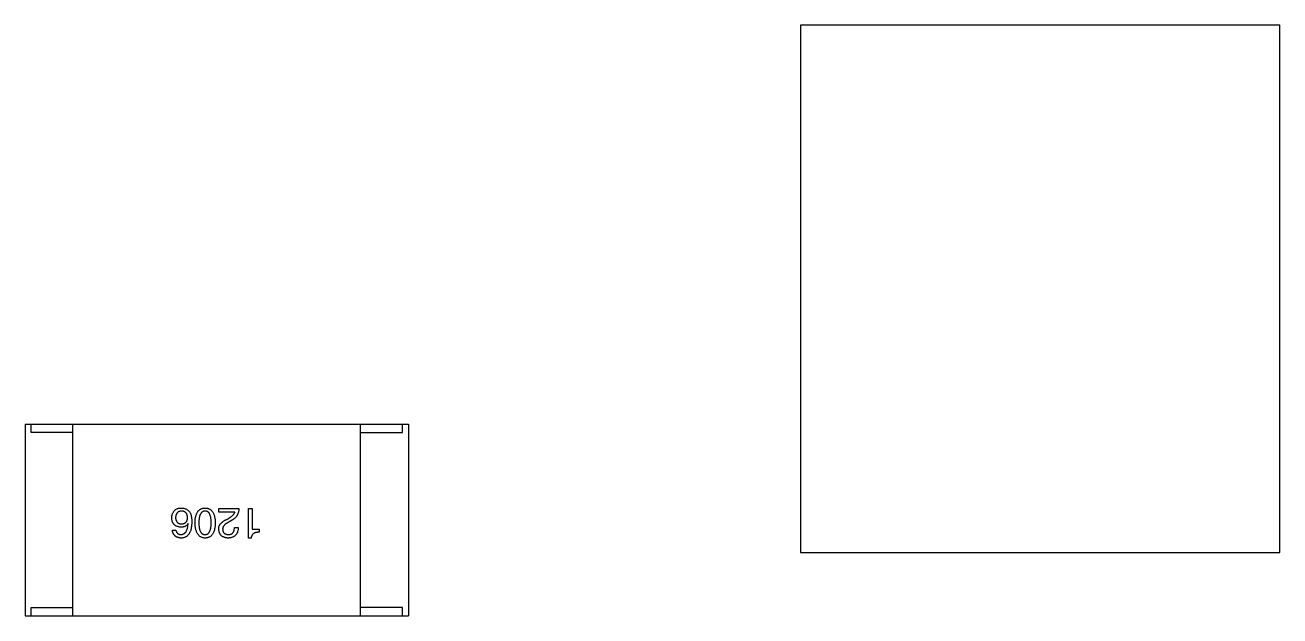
# Model space of a CAD drawing. Header units: inches. Extents: x -36 to 490, y -51 to 98.
# Drawn here: x 348.39 to 358.87, y 23.75 to 28.67 of the extents above; entities that cross this region are included whole.
import ezdxf

# ---------------------------------------------------------------- set-up
doc = ezdxf.new("R2010")
doc.units = ezdxf.units.IN
doc.header["$LTSCALE"] = 1.21
doc.header["$MEASUREMENT"] = 0
doc.layers.get('0').update_dxf_attribs({"linetype": 'CONTINUOUS'})

msp = doc.modelspace()

# ---------------------------------------------------------------- linework, layer by layer
at = {"color": 7, "linetype": 'Continuous'}
for p, q in [((354.866, 28.674), (354.866, 24.274)), ((358.868, 28.674), (354.866, 28.674)), ((358.868, 24.274), (358.868, 28.674)), ((348.391, 25.346), (348.391, 23.746)), ((348.391, 25.346), (351.591, 25.346)), ((348.441, 25.276), (348.441, 25.346)), ((348.791, 25.276), (348.441, 25.276)), ((348.791, 23.746), (348.791, 25.346)), ((351.191, 23.746), (351.191, 25.346)), ((351.191, 25.276), (351.541, 25.276)), ((351.541, 25.276), (351.541, 25.346)), ((351.591, 25.346), (351.591, 23.746)), ((350.008, 24.612), (350.008, 24.641)), ((350.008, 24.641), (350.176, 24.641)), ((350.256, 24.395), (350.256, 24.641)), ((350.256, 24.641), (350.287, 24.641)), ((350.287, 24.641), (350.287, 24.468)), ((349.752, 24.514), (349.75, 24.515)), ((350.142, 24.612), (350.008, 24.612)), ((350.075, 24.551), (350.101, 24.566)), ((350.119, 24.544), (350.086, 24.525)), ((349.621, 24.461), (349.651, 24.461)), ((350.139, 24.484), (350.17, 24.484)), ((350.287, 24.468), (350.346, 24.468)), ((350.346, 24.468), (350.346, 24.443)), ((350.279, 24.395), (350.256, 24.395)), ((354.866, 24.274), (358.868, 24.274)), ((348.441, 23.746), (348.441, 23.816)), ((348.441, 23.816), (348.791, 23.816)), ((351.541, 23.816), (351.191, 23.816)), ((351.541, 23.746), (351.541, 23.816)), ((348.391, 23.746), (351.591, 23.746))]:
    msp.add_line(p, q, dxfattribs=at)
for points, knots in [([(349.615, 24.563), (349.615, 24.566), (349.615, 24.572), (349.617, 24.58), (349.619, 24.588), (349.621, 24.596), (349.625, 24.604), (349.629, 24.611), (349.634, 24.618), (349.638, 24.622), (349.64, 24.625)], [0, 0, 0, 0, 0.12904, 0.253809, 0.377066, 0.499122, 0.621469, 0.744665, 0.870607, 1, 1, 1, 1]), ([(349.64, 24.625), (349.641, 24.626), (349.645, 24.63), (349.65, 24.634), (349.657, 24.638), (349.664, 24.641), (349.672, 24.643), (349.681, 24.645), (349.691, 24.645), (349.698, 24.645), (349.701, 24.645)], [0, 0, 0, 0, 0.105033, 0.21147, 0.321511, 0.438526, 0.563605, 0.698055, 0.843218, 1, 1, 1, 1]), ([(349.696, 24.621), (349.694, 24.62), (349.69, 24.62), (349.685, 24.619), (349.68, 24.618), (349.676, 24.616), (349.672, 24.614), (349.668, 24.611), (349.664, 24.609), (349.661, 24.605), (349.658, 24.601), (349.656, 24.597), (349.654, 24.593), (349.652, 24.588), (349.65, 24.583), (349.649, 24.577), (349.648, 24.571), (349.648, 24.567), (349.648, 24.565)], [0, 0, 0, 0, 0.066682, 0.130303, 0.190802, 0.248749, 0.30534, 0.361219, 0.415721, 0.471765, 0.528279, 0.586428, 0.64659, 0.710143, 0.776461, 0.846692, 0.921137, 1, 1, 1, 1]), ([(349.748, 24.566), (349.748, 24.568), (349.747, 24.572), (349.746, 24.578), (349.745, 24.584), (349.744, 24.589), (349.742, 24.594), (349.739, 24.599), (349.737, 24.603), (349.733, 24.606), (349.73, 24.61), (349.726, 24.612), (349.722, 24.615), (349.717, 24.617), (349.713, 24.618), (349.707, 24.619), (349.702, 24.62), (349.698, 24.62), (349.696, 24.621)], [0, 0, 0, 0, 0.076467, 0.148148, 0.216496, 0.280559, 0.342274, 0.401168, 0.458322, 0.514073, 0.569257, 0.62465, 0.68124, 0.739113, 0.799947, 0.862804, 0.929597, 1, 1, 1, 1]), ([(349.701, 24.645), (349.705, 24.645), (349.711, 24.645), (349.721, 24.643), (349.73, 24.64), (349.739, 24.636), (349.746, 24.632), (349.753, 24.626), (349.76, 24.62), (349.764, 24.615), (349.766, 24.612)], [0, 0, 0, 0, 0.137449, 0.267856, 0.393219, 0.514735, 0.63397, 0.753734, 0.874967, 1, 1, 1, 1]), ([(349.81, 24.522), (349.81, 24.527), (349.81, 24.537), (349.811, 24.55), (349.813, 24.563), (349.816, 24.575), (349.819, 24.586), (349.823, 24.596), (349.827, 24.605), (349.832, 24.614), (349.837, 24.621), (349.844, 24.627), (349.851, 24.633), (349.858, 24.637), (349.866, 24.641), (349.875, 24.643), (349.884, 24.645), (349.891, 24.645), (349.894, 24.645)], [0, 0, 0, 0, 0.08769, 0.170218, 0.24749, 0.319818, 0.387758, 0.451391, 0.511445, 0.568185, 0.622681, 0.67526, 0.726746, 0.778428, 0.830764, 0.884397, 0.940866, 1, 1, 1, 1]), ([(349.894, 24.621), (349.892, 24.62), (349.888, 24.62), (349.882, 24.619), (349.877, 24.617), (349.871, 24.614), (349.867, 24.61), (349.862, 24.606), (349.859, 24.601), (349.855, 24.595), (349.852, 24.589), (349.849, 24.581), (349.847, 24.573), (349.845, 24.564), (349.844, 24.555), (349.843, 24.545), (349.842, 24.534), (349.842, 24.526), (349.842, 24.522)], [0, 0, 0, 0, 0.050879, 0.099377, 0.146973, 0.193618, 0.240619, 0.289461, 0.34047, 0.395283, 0.453059, 0.515633, 0.582666, 0.655287, 0.732971, 0.815933, 0.905166, 1, 1, 1, 1]), ([(349.894, 24.645), (349.898, 24.645), (349.904, 24.645), (349.913, 24.643), (349.922, 24.641), (349.93, 24.637), (349.938, 24.633), (349.945, 24.627), (349.951, 24.621), (349.957, 24.614), (349.962, 24.605), (349.966, 24.596), (349.97, 24.586), (349.973, 24.575), (349.975, 24.563), (349.977, 24.55), (349.978, 24.537), (349.979, 24.527), (349.979, 24.522)], [0, 0, 0, 0, 0.059135, 0.115606, 0.169241, 0.221578, 0.273261, 0.324749, 0.377329, 0.431642, 0.488541, 0.548597, 0.612232, 0.680174, 0.752504, 0.829777, 0.912307, 1, 1, 1, 1]), ([(349.945, 24.522), (349.945, 24.526), (349.945, 24.534), (349.944, 24.545), (349.943, 24.555), (349.942, 24.565), (349.94, 24.574), (349.938, 24.582), (349.935, 24.589), (349.932, 24.596), (349.929, 24.602), (349.925, 24.607), (349.921, 24.611), (349.916, 24.614), (349.911, 24.617), (349.906, 24.619), (349.9, 24.62), (349.896, 24.62), (349.894, 24.621)], [0, 0, 0, 0, 0.096457, 0.187288, 0.27178, 0.350132, 0.423455, 0.491343, 0.554037, 0.612253, 0.666313, 0.717038, 0.764921, 0.811214, 0.856775, 0.902988, 0.950234, 1, 1, 1, 1]), ([(350.176, 24.641), (350.176, 24.638), (350.176, 24.633), (350.175, 24.625), (350.174, 24.617), (350.172, 24.61), (350.17, 24.603), (350.167, 24.596), (350.164, 24.589), (350.161, 24.583), (350.157, 24.577), (350.153, 24.572), (350.148, 24.566), (350.143, 24.561), (350.138, 24.556), (350.132, 24.552), (350.125, 24.548), (350.121, 24.545), (350.119, 24.544)], [0, 0, 0, 0, 0.069512, 0.136307, 0.201431, 0.265186, 0.327322, 0.388242, 0.448098, 0.507757, 0.566952, 0.626243, 0.686026, 0.745963, 0.807549, 0.869906, 0.934172, 1, 1, 1, 1]), ([(349.693, 24.485), (349.69, 24.486), (349.684, 24.486), (349.676, 24.488), (349.668, 24.49), (349.66, 24.492), (349.653, 24.495), (349.647, 24.499), (349.641, 24.503), (349.636, 24.507), (349.631, 24.513), (349.627, 24.518), (349.624, 24.524), (349.621, 24.531), (349.619, 24.538), (349.617, 24.546), (349.616, 24.555), (349.615, 24.56), (349.615, 24.563)], [0, 0, 0, 0, 0.074228, 0.144548, 0.211288, 0.274576, 0.335162, 0.393915, 0.450599, 0.506657, 0.562409, 0.618617, 0.676096, 0.735061, 0.79654, 0.860906, 0.928473, 1, 1, 1, 1]), ([(349.648, 24.565), (349.648, 24.562), (349.648, 24.558), (349.649, 24.553), (349.651, 24.547), (349.652, 24.542), (349.654, 24.538), (349.656, 24.534), (349.659, 24.53), (349.662, 24.526), (349.665, 24.523), (349.668, 24.52), (349.672, 24.518), (349.677, 24.516), (349.681, 24.515), (349.686, 24.514), (349.692, 24.513), (349.695, 24.513), (349.697, 24.513)], [0, 0, 0, 0, 0.076288, 0.14871, 0.216387, 0.281386, 0.342528, 0.402111, 0.4591, 0.514852, 0.569974, 0.625644, 0.682226, 0.740156, 0.800362, 0.863471, 0.930116, 1, 1, 1, 1]), ([(349.783, 24.528), (349.783, 24.522), (349.783, 24.512), (349.781, 24.497), (349.779, 24.484), (349.777, 24.471), (349.774, 24.459), (349.77, 24.448), (349.765, 24.438), (349.76, 24.43), (349.754, 24.422), (349.747, 24.415), (349.74, 24.409), (349.732, 24.404), (349.723, 24.4), (349.714, 24.398), (349.704, 24.396), (349.697, 24.395), (349.693, 24.395)], [0, 0, 0, 0, 0.087517, 0.169686, 0.246944, 0.319347, 0.387088, 0.450961, 0.511075, 0.567974, 0.622351, 0.675039, 0.726853, 0.778688, 0.83093, 0.884738, 0.941043, 1, 1, 1, 1]), ([(349.75, 24.515), (349.749, 24.513), (349.746, 24.508), (349.741, 24.502), (349.735, 24.497), (349.728, 24.493), (349.72, 24.489), (349.712, 24.487), (349.703, 24.486), (349.696, 24.485), (349.693, 24.485)], [0, 0, 0, 0, 0.122276, 0.239997, 0.35611, 0.473903, 0.59404, 0.720428, 0.855383, 1, 1, 1, 1]), ([(349.697, 24.513), (349.699, 24.513), (349.703, 24.513), (349.708, 24.514), (349.714, 24.515), (349.718, 24.516), (349.723, 24.518), (349.727, 24.521), (349.73, 24.523), (349.734, 24.527), (349.737, 24.53), (349.739, 24.534), (349.742, 24.538), (349.744, 24.543), (349.745, 24.548), (349.746, 24.554), (349.747, 24.56), (349.748, 24.564), (349.748, 24.566)], [0, 0, 0, 0, 0.070453, 0.136523, 0.199866, 0.260392, 0.318446, 0.374657, 0.430182, 0.485556, 0.541071, 0.598396, 0.657208, 0.718642, 0.783247, 0.851631, 0.923928, 1, 1, 1, 1]), ([(349.766, 24.612), (349.767, 24.61), (349.77, 24.604), (349.774, 24.596), (349.777, 24.586), (349.779, 24.576), (349.781, 24.565), (349.782, 24.553), (349.783, 24.541), (349.783, 24.532), (349.783, 24.528)], [0, 0, 0, 0, 0.101889, 0.209155, 0.322694, 0.442863, 0.569758, 0.70479, 0.848502, 1, 1, 1, 1]), ([(349.894, 24.395), (349.891, 24.395), (349.885, 24.396), (349.875, 24.397), (349.867, 24.4), (349.859, 24.404), (349.851, 24.409), (349.844, 24.414), (349.838, 24.421), (349.833, 24.428), (349.828, 24.437), (349.823, 24.446), (349.819, 24.457), (349.816, 24.468), (349.814, 24.48), (349.812, 24.493), (349.81, 24.507), (349.81, 24.517), (349.81, 24.522)], [0, 0, 0, 0, 0.057415, 0.112361, 0.16496, 0.216437, 0.267441, 0.318839, 0.371478, 0.426325, 0.483626, 0.544235, 0.608673, 0.677374, 0.750405, 0.828394, 0.911525, 1, 1, 1, 1]), ([(349.842, 24.522), (349.842, 24.518), (349.842, 24.511), (349.843, 24.499), (349.844, 24.489), (349.845, 24.479), (349.847, 24.47), (349.849, 24.462), (349.852, 24.455), (349.855, 24.448), (349.859, 24.443), (349.862, 24.438), (349.867, 24.433), (349.871, 24.43), (349.877, 24.427), (349.882, 24.425), (349.888, 24.424), (349.892, 24.424), (349.894, 24.424)], [0, 0, 0, 0, 0.095719, 0.185854, 0.269738, 0.347952, 0.420315, 0.487894, 0.550245, 0.608186, 0.662454, 0.713283, 0.761375, 0.808209, 0.854301, 0.901312, 0.949396, 1, 1, 1, 1]), ([(349.894, 24.424), (349.896, 24.424), (349.9, 24.424), (349.906, 24.425), (349.911, 24.427), (349.916, 24.43), (349.921, 24.433), (349.925, 24.438), (349.929, 24.443), (349.932, 24.449), (349.935, 24.455), (349.938, 24.462), (349.94, 24.471), (349.942, 24.479), (349.943, 24.489), (349.944, 24.499), (349.945, 24.511), (349.945, 24.518), (349.945, 24.522)], [0, 0, 0, 0, 0.049764, 0.097007, 0.143217, 0.188577, 0.235116, 0.282997, 0.333719, 0.387776, 0.445989, 0.508679, 0.576563, 0.649481, 0.728235, 0.812722, 0.903548, 1, 1, 1, 1]), ([(349.979, 24.522), (349.979, 24.517), (349.978, 24.507), (349.977, 24.493), (349.975, 24.48), (349.973, 24.467), (349.97, 24.456), (349.966, 24.446), (349.962, 24.436), (349.957, 24.428), (349.951, 24.42), (349.945, 24.414), (349.938, 24.408), (349.93, 24.403), (349.922, 24.4), (349.913, 24.397), (349.904, 24.396), (349.898, 24.395), (349.894, 24.395)], [0, 0, 0, 0, 0.088823, 0.172287, 0.250296, 0.323438, 0.392244, 0.456221, 0.516635, 0.573871, 0.628, 0.680335, 0.731489, 0.782557, 0.834044, 0.886738, 0.942089, 1, 1, 1, 1]), ([(350.008, 24.469), (350.008, 24.471), (350.008, 24.475), (350.008, 24.481), (350.009, 24.487), (350.011, 24.493), (350.013, 24.499), (350.016, 24.504), (350.019, 24.51), (350.023, 24.515), (350.028, 24.52), (350.033, 24.525), (350.038, 24.529), (350.045, 24.534), (350.051, 24.539), (350.059, 24.543), (350.067, 24.547), (350.072, 24.55), (350.075, 24.551)], [0, 0, 0, 0, 0.055083, 0.109453, 0.162685, 0.21614, 0.26961, 0.324284, 0.380202, 0.437433, 0.497084, 0.559152, 0.624288, 0.692446, 0.763862, 0.838743, 0.917269, 1, 1, 1, 1]), ([(350.086, 24.525), (350.084, 24.524), (350.08, 24.522), (350.075, 24.519), (350.07, 24.515), (350.065, 24.512), (350.061, 24.509), (350.057, 24.505), (350.054, 24.502), (350.051, 24.498), (350.048, 24.495), (350.046, 24.491), (350.044, 24.487), (350.042, 24.483), (350.041, 24.48), (350.041, 24.476), (350.04, 24.472), (350.041, 24.469), (350.041, 24.468)], [0, 0, 0, 0, 0.084365, 0.165386, 0.24176, 0.314729, 0.38433, 0.449952, 0.513164, 0.5734, 0.630824, 0.68644, 0.740136, 0.792605, 0.844515, 0.896112, 0.947763, 1, 1, 1, 1]), ([(350.101, 24.566), (350.104, 24.568), (350.109, 24.571), (350.117, 24.576), (350.124, 24.582), (350.129, 24.588), (350.134, 24.593), (350.138, 24.6), (350.141, 24.606), (350.141, 24.61), (350.142, 24.612)], [0, 0, 0, 0, 0.158292, 0.304606, 0.440272, 0.565336, 0.681745, 0.791834, 0.896966, 1, 1, 1, 1]), ([(349.693, 24.395), (349.69, 24.395), (349.685, 24.396), (349.678, 24.397), (349.671, 24.399), (349.664, 24.401), (349.658, 24.403), (349.652, 24.406), (349.647, 24.41), (349.642, 24.413), (349.638, 24.418), (349.634, 24.423), (349.631, 24.428), (349.628, 24.434), (349.625, 24.44), (349.623, 24.446), (349.622, 24.453), (349.621, 24.458), (349.621, 24.461)], [0, 0, 0, 0, 0.073784, 0.144317, 0.211047, 0.274818, 0.336501, 0.395724, 0.453465, 0.510016, 0.566585, 0.622844, 0.680328, 0.739335, 0.800408, 0.863904, 0.93053, 1, 1, 1, 1]), ([(349.651, 24.461), (349.651, 24.458), (349.653, 24.452), (349.656, 24.445), (349.66, 24.438), (349.665, 24.433), (349.67, 24.429), (349.677, 24.426), (349.685, 24.424), (349.69, 24.424), (349.693, 24.424)], [0, 0, 0, 0, 0.1439, 0.274233, 0.394478, 0.509388, 0.621911, 0.738504, 0.863414, 1, 1, 1, 1]), ([(349.693, 24.424), (349.695, 24.424), (349.7, 24.424), (349.706, 24.426), (349.711, 24.428), (349.717, 24.43), (349.722, 24.434), (349.726, 24.438), (349.731, 24.442), (349.735, 24.448), (349.738, 24.454), (349.741, 24.46), (349.744, 24.468), (349.746, 24.476), (349.748, 24.484), (349.75, 24.494), (349.751, 24.504), (349.752, 24.51), (349.752, 24.514)], [0, 0, 0, 0, 0.054741, 0.107075, 0.158339, 0.208382, 0.258772, 0.310045, 0.362765, 0.417822, 0.475982, 0.537466, 0.602901, 0.673037, 0.747247, 0.826291, 0.910782, 1, 1, 1, 1]), ([(350.086, 24.395), (350.083, 24.395), (350.077, 24.396), (350.069, 24.397), (350.061, 24.399), (350.053, 24.401), (350.047, 24.404), (350.04, 24.407), (350.035, 24.411), (350.029, 24.416), (350.025, 24.42), (350.021, 24.426), (350.017, 24.432), (350.014, 24.438), (350.012, 24.445), (350.01, 24.453), (350.009, 24.461), (350.008, 24.466), (350.008, 24.469)], [0, 0, 0, 0, 0.074847, 0.14558, 0.212628, 0.276599, 0.337792, 0.396608, 0.453638, 0.509854, 0.565589, 0.621545, 0.678777, 0.737222, 0.798388, 0.862259, 0.929312, 1, 1, 1, 1]), ([(350.041, 24.468), (350.041, 24.466), (350.041, 24.462), (350.042, 24.458), (350.043, 24.453), (350.045, 24.449), (350.047, 24.445), (350.049, 24.441), (350.051, 24.438), (350.054, 24.435), (350.058, 24.433), (350.061, 24.43), (350.065, 24.429), (350.069, 24.427), (350.074, 24.426), (350.079, 24.425), (350.084, 24.424), (350.088, 24.424), (350.09, 24.424)], [0, 0, 0, 0, 0.069456, 0.136175, 0.198596, 0.258993, 0.316838, 0.37342, 0.428889, 0.48454, 0.540119, 0.597644, 0.65702, 0.718534, 0.783117, 0.851564, 0.923888, 1, 1, 1, 1]), ([(350.17, 24.484), (350.17, 24.48), (350.17, 24.474), (350.169, 24.464), (350.167, 24.455), (350.165, 24.446), (350.162, 24.438), (350.158, 24.431), (350.154, 24.425), (350.149, 24.419), (350.143, 24.413), (350.137, 24.409), (350.13, 24.405), (350.122, 24.402), (350.114, 24.399), (350.105, 24.397), (350.096, 24.396), (350.089, 24.395), (350.086, 24.395)], [0, 0, 0, 0, 0.074935, 0.145873, 0.212498, 0.27598, 0.33603, 0.394042, 0.450372, 0.505546, 0.560812, 0.616481, 0.673265, 0.732328, 0.7938, 0.858943, 0.92718, 1, 1, 1, 1]), ([(350.09, 24.424), (350.092, 24.424), (350.096, 24.424), (350.101, 24.425), (350.106, 24.426), (350.111, 24.427), (350.115, 24.43), (350.119, 24.432), (350.123, 24.435), (350.126, 24.439), (350.129, 24.443), (350.132, 24.447), (350.134, 24.452), (350.136, 24.458), (350.137, 24.464), (350.138, 24.47), (350.139, 24.477), (350.139, 24.481), (350.139, 24.484)], [0, 0, 0, 0, 0.065945, 0.127767, 0.186553, 0.242898, 0.297728, 0.351599, 0.404854, 0.459191, 0.515338, 0.573322, 0.634405, 0.698538, 0.767039, 0.84022, 0.917406, 1, 1, 1, 1]), ([(350.346, 24.443), (350.343, 24.443), (350.338, 24.443), (350.331, 24.443), (350.325, 24.442), (350.319, 24.441), (350.313, 24.44), (350.307, 24.438), (350.303, 24.435), (350.298, 24.432), (350.294, 24.429), (350.291, 24.426), (350.288, 24.422), (350.285, 24.417), (350.283, 24.412), (350.281, 24.407), (350.28, 24.401), (350.279, 24.397), (350.279, 24.395)], [0, 0, 0, 0, 0.080662, 0.15593, 0.227718, 0.294732, 0.358439, 0.419473, 0.476988, 0.533074, 0.588133, 0.642473, 0.69686, 0.752836, 0.81038, 0.870689, 0.933341, 1, 1, 1, 1])]:
    msp.add_open_spline(points, degree=3, knots=knots, dxfattribs=at)

doc.saveas('drawing.dxf')
